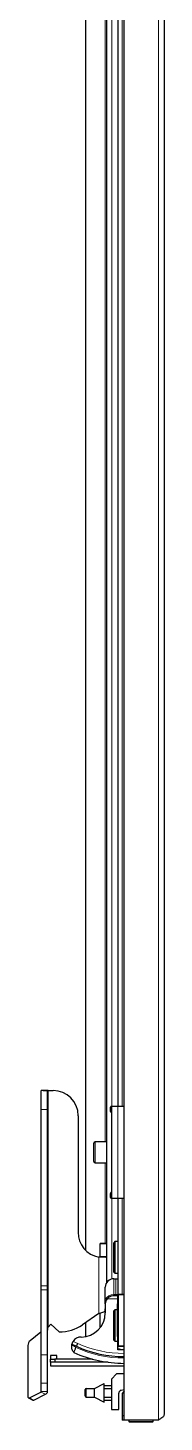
# Model space of a CAD drawing. Header units: millimetres. Extents: x -1685 to 3654, y -1920 to 1219.
# Drawn here: x 838 to 902, y -1093 to -428 of the extents above; entities that cross this region are included whole.
import ezdxf

# ---------------------------------------------------------------- set-up
doc = ezdxf.new("R2010")
doc.units = ezdxf.units.MM

msp = doc.modelspace()

# ---------------------------------------------------------------- linework, layer by layer
at = {"color": 7, "linetype": 'Continuous', "lineweight": 25}
for p, q in [((883.4, -1091.67), (883.4, 863.33)), ((902.4, 860.73), (902.4, -1089.07)), ((874.9, 825.53), (874.9, -1026.43)), ((864.9, 782.44), (864.9, -1010.78)), ((880.4, -411.17), (880.4, -942.17)), ((846.92, -934.7), (843.92, -934.7)), ((843.92, -943.67), (843.92, -934.7)), ((844.88, -934.67), (847, -934.67)), ((846.92, -943.67), (846.92, -934.7)), ((847.22, -934.67), (847, -934.67)), ((847.22, -934.67), (849.51, -934.67)), ((876.85, -944.67), (876.85, -942.67)), ((877.35, -942.17), (877.35, -986.17)), ((877.35, -942.17), (880.35, -942.17)), ((880.35, -942.17), (883.4, -942.17)), ((843.92, -1027.72), (843.92, -943.67)), ((846.92, -1027.72), (846.92, -943.67)), ((861.51, -946.67), (861.51, -1002.17)), ((868.9, -965.21), (868.9, -959.77)), ((874.9, -959.17), (869.5, -959.17)), ((868.9, -968.57), (868.9, -965.21)), ((869.5, -969.17), (874.9, -969.17)), ((876.85, -985.67), (876.85, -983.67)), ((880.35, -986.17), (877.35, -986.17)), ((883.4, -986.17), (880.35, -986.17)), ((880.4, -986.17), (880.4, -1031.67)), ((874.9, -1007.63), (871.9, -1007.63)), ((871.9, -1007.77), (871.9, -1007.63)), ((871.9, -1013.92), (871.9, -1007.77)), ((878.9, -1006.67), (878.4, -1007.17)), ((878.4, -1014.17), (878.4, -1007.17)), ((880.4, -1006.67), (878.9, -1006.67)), ((878.9, -1006.67), (878.9, -1014.17)), ((874.9, -1013.92), (871.9, -1013.92)), ((878.4, -1021.17), (878.4, -1014.17)), ((878.9, -1014.17), (878.9, -1021.67)), ((878.4, -1021.17), (878.9, -1021.67)), ((878.9, -1021.67), (880.4, -1021.67)), ((843.92, -1029.72), (843.92, -1027.72)), ((846.92, -1029.72), (846.92, -1027.72)), ((874.4, -1034.31), (874.4, -1028.37)), ((874.4, -1034.31), (874.4, -1028.37)), ((878.4, -1024.37), (878.43, -1024.37)), ((878.4, -1024.37), (878.4, -1024.37)), ((878.43, -1024.37), (879.39, -1024.37)), ((879.39, -1024.37), (880.4, -1024.37)), ((843.92, -1060.61), (843.92, -1029.72)), ((846.92, -1060.61), (846.92, -1029.72)), ((874.4, -1036.37), (874.4, -1034.31)), ((878.4, -1032.37), (880.4, -1032.37)), ((880.4, -1031.67), (880.7, -1031.67)), ((880.4, -1056.37), (880.4, -1031.97)), ((880.7, -1031.67), (881.35, -1031.67)), ((881.35, -1031.67), (882.4, -1031.67)), ((882.4, -1031.67), (883.4, -1031.67)), ((871.3, -1040.87), (863.55, -1046.31)), ((871.9, -1047.78), (871.9, -1040.69)), ((874.29, -1038.52), (874.3, -1038.52)), ((874.3, -1036.7), (874.4, -1036.7)), ((874.3, -1036.83), (874.3, -1038.39)), ((874.3, -1036.83), (874.4, -1036.83)), ((874.3, -1038.39), (874.4, -1038.39)), ((874.3, -1038.52), (874.4, -1038.52)), ((874.3, -1038.59), (874.4, -1038.59)), ((874.3, -1038.72), (874.4, -1038.72)), ((874.3, -1039.72), (874.3, -1038.72)), ((874.3, -1040.22), (874.3, -1039.72)), ((874.3, -1039.72), (874.4, -1039.72)), ((874.3, -1040.22), (874.4, -1040.22)), ((874.4, -1036.37), (874.4, -1040.62)), ((878.9, -1039.17), (878.4, -1039.67)), ((878.4, -1046.67), (878.4, -1039.67)), ((880.2, -1039.17), (878.9, -1039.17)), ((878.9, -1039.17), (878.9, -1046.67)), ((880.18, -1042.71), (880.4, -1042.71)), ((880.2, -1039.28), (880.2, -1036.32)), ((880.2, -1036.32), (880.4, -1036.32)), ((880.2, -1039.28), (880.4, -1039.28)), ((880.2, -1041.27), (880.2, -1039.28)), ((880.2, -1041.27), (880.4, -1041.27)), ((880.2, -1042.62), (880.2, -1041.27)), ((880.2, -1042.62), (880.4, -1042.62)), ((880.2, -1044.28), (880.2, -1042.88)), ((848.51, -1046.03), (847.22, -1047.43)), ((852.45, -1049.67), (848.51, -1046.03)), ((864.9, -1045.36), (864.9, -1051.85)), ((878.4, -1053.67), (878.4, -1046.67)), ((878.9, -1046.67), (878.9, -1054.17)), ((880.2, -1045.87), (880.18, -1045.87)), ((880.2, -1044.28), (880.4, -1044.28)), ((880.2, -1045.33), (880.2, -1044.28)), ((880.2, -1045.33), (880.4, -1045.33)), ((880.2, -1047.2), (880.2, -1045.33)), ((880.2, -1047.2), (880.4, -1047.2)), ((880.2, -1048), (880.2, -1047.2)), ((880.2, -1048), (880.4, -1048)), ((837.53, -1056.1), (837.53, -1080.59)), ((843.74, -1049.83), (838.62, -1053.87)), ((860.67, -1056.55), (858.5, -1055.66)), ((878.4, -1053.67), (878.9, -1054.17)), ((878.9, -1054.17), (880.4, -1054.17)), ((880.2, -1051.81), (880.4, -1051.81)), ((843.92, -1074.13), (843.92, -1060.61)), ((846.92, -1074.13), (846.92, -1060.61)), ((848.3, -1060.87), (848.3, -1062.67)), ((851.3, -1060.87), (848.3, -1060.87)), ((848.3, -1064.17), (848.3, -1062.67)), ((848.3, -1062.67), (850.3, -1062.67)), ((850.3, -1062.67), (850.3, -1064.17)), ((868.27, -1062.67), (850.3, -1062.67)), ((851.3, -1062.67), (851.3, -1060.87)), ((880.4, -1058.17), (880.4, -1056.37)), ((881.15, -1057.87), (880.4, -1057.87)), ((883.4, -1058.17), (880.4, -1058.17)), ((883.4, -1056.67), (880.7, -1056.67)), ((882.2, -1058.17), (881.15, -1057.87)), ((848.3, -1064.17), (848.3, -1065.87)), ((850.3, -1064.17), (848.3, -1064.17)), ((848.3, -1065.87), (883.4, -1065.87)), ((875.79, -1064.17), (850.3, -1064.17)), ((843.92, -1078.14), (843.92, -1074.13)), ((846.92, -1078.14), (846.92, -1074.13)), ((869.3, -1076.7), (873.8, -1074.21)), ((873.8, -1076.77), (873.8, -1074.21)), ((873.8, -1075.21), (877.3, -1075.21)), ((879.8, -1069.67), (877.3, -1072.17)), ((877.3, -1072.17), (877.3, -1086.67)), ((883.4, -1069.67), (879.8, -1069.67)), ((837.79, -1081.13), (839.92, -1082.19)), ((838.24, -1081.1), (843.74, -1078.35)), ((840.36, -1082.16), (845.86, -1079.41)), ((864.8, -1080.21), (864.8, -1077.2)), ((865.3, -1076.7), (869.3, -1076.7)), ((865.3, -1080.71), (869.3, -1080.71)), ((869.3, -1080.71), (869.3, -1076.7)), ((869.3, -1080.71), (873.8, -1083.21)), ((873.8, -1076.71), (877.3, -1076.71)), ((873.8, -1080.64), (873.8, -1076.77)), ((873.8, -1083.21), (873.8, -1080.64)), ((873.8, -1080.71), (877.3, -1080.71)), ((873.8, -1082.21), (877.3, -1082.21)), ((880.8, -1086.67), (880.8, -1078.94)), ((881.89, -1077.5), (883.4, -1077.07)), ((883.4, -1077.7), (882.4, -1079.03)), ((882.4, -1079.03), (882.4, -1089.67)), ((877.3, -1086.67), (880.8, -1086.67)), ((882.4, -1089.67), (882.4, -1091.67)), ((883.4, -1089.67), (882.4, -1089.67)), ((883.4, -1091.67), (882.4, -1091.67)), ((899.8, -1091.67), (883.4, -1091.67)), ((885.65, -1091.67), (885.65, -1092.42)), ((896.9, -1092.67), (885.9, -1092.67)), ((897.15, -1092.42), (897.15, -1091.67))]:
    msp.add_line(p, q, dxfattribs=at)
at = {"color": 8, "linetype": 'Continuous', "lineweight": 18}
for p, q in [((899.8, -1091.67), (899.8, 863.33)), ((874.3, -394.17), (874.3, -959.17)), ((877.5, -411.17), (877.5, -942.17)), ((882.4, -411.17), (882.4, -942.17)), ((847.22, -934.67), (847.22, -1047.43)), ((880.35, -942.17), (880.35, -986.17)), ((846.92, -943.67), (843.92, -943.67)), ((869.5, -959.17), (869.5, -965.35)), ((869.5, -965.35), (869.5, -969.17)), ((874.3, -969.17), (874.3, -1007.63)), ((877.5, -986.17), (877.5, -1024.47)), ((882.4, -986.17), (882.4, -1031.67)), ((874.9, -1007.77), (871.9, -1007.77)), ((871.3, -1014.03), (871.3, -1040.87)), ((846.92, -1027.72), (843.92, -1027.72)), ((874.4, -1028.37), (874.4, -1028.37)), ((878.43, -1031.87), (878.43, -1024.37)), ((879.39, -1024.37), (879.39, -1031.87)), ((846.92, -1029.72), (843.92, -1029.72)), ((880.4, -1033.87), (875.28, -1033.87)), ((878.4, -1032.37), (878.4, -1031.87)), ((878.4, -1031.87), (878.43, -1031.87)), ((878.43, -1032.37), (878.43, -1031.87)), ((878.43, -1031.87), (879.39, -1031.87)), ((879.39, -1031.87), (880.42, -1031.87)), ((880.4, -1031.97), (880.7, -1031.97)), ((880.7, -1031.67), (880.7, -1031.97)), ((880.7, -1031.97), (880.7, -1056.37)), ((883.4, -1031.97), (880.7, -1031.97)), ((843.74, -1049.83), (843.74, -1078.35)), ((859.07, -1054.26), (861.26, -1055.17)), ((880.2, -1050.57), (880.4, -1050.57)), ((846.92, -1060.61), (843.92, -1060.61)), ((880.4, -1056.37), (880.7, -1056.37)), ((880.7, -1056.37), (883.4, -1056.37)), ((880.7, -1056.37), (880.7, -1056.67)), ((846.92, -1074.13), (843.92, -1074.13)), ((840.36, -1082.16), (838.24, -1081.1)), ((843.74, -1078.35), (845.86, -1079.41)), ((843.92, -1078.14), (846.92, -1078.14)), ((865.3, -1076.7), (865.3, -1080.71)), ((885.65, -1092.42), (897.15, -1092.42))]:
    msp.add_line(p, q, dxfattribs=at)
at = {"color": 7, "linetype": 'Continuous', "lineweight": 25, "flags": 128}
msp.add_lwpolyline([(837.53, -1080.59), (837.55, -1080.75), (837.59, -1080.89), (837.65, -1081.01), (837.74, -1081.1), (837.85, -1081.15), (837.97, -1081.17), (838.1, -1081.15), (838.24, -1081.1)], dxfattribs=at)
at = {"color": 7, "linetype": 'Continuous', "lineweight": 25}
for centre, radius, start, end in [((849.51, -946.67), 12, 0, 90), ((877.35, -942.67), 0.5, 90, 180), ((877.35, -944.67), 0.5, 180, 270), ((869.5, -959.77), 0.6, 90, 180), ((869.5, -968.57), 0.6, 180, 270), ((877.35, -983.67), 0.5, 90, 180), ((877.35, -985.67), 0.5, 180, 270), ((873.08, -1002.59), 11.58, 177.93112, 261.14125), ((878.4, -1028.37), 4, 90, 180), ((878.4, -1028.37), 4, 90, 180), ((878.4, -1036.37), 4, 141.31781, 180), ((880.7, -1031.97), 0.3, 90, 180), ((862.9, -1040.62), 11.5, 270, 0), ((852.45, -1029.67), 20, 270, 303.69007), ((840.54, -1056.19), 3.01, 129.67109, 178.31266), ((862.9, -1056.62), 4.5, 90, 148.43185), ((883.4, -1006.47), 58.2, 245.70354, 270), ((883.4, -1006.47), 55, 245.58594, 270), ((880.7, -1056.37), 0.3, 180, 270), ((840.11, -1081.74), 0.489, 246.38197, 300.88579), ((843.65, -1078.1), 0.266, 289.1377, 351.58375), ((845.34, -1077.91), 1.59, 289.1377, 351.58375), ((865.3, -1077.2), 0.5, 90, 180), ((865.3, -1080.21), 0.5, 180, 270), ((882.3, -1078.94), 1.5, 106, 180), ((885.9, -1092.42), 0.25, 180, 270), ((896.9, -1092.42), 0.25, 270, 0)]:
    msp.add_arc(centre, radius, start, end, dxfattribs=at)
at = {"color": 8, "linetype": 'Continuous', "lineweight": 18}
for centre, radius, start, end in [((878.4, -1036.37), 4.5, 90, 152.71955), ((878.9, -1031.88), 0.491, 271.15589, 1.11103), ((883.4, -1006.47), 53.5, 245.55903, 270), ((883.4, -1006.47), 55.65, 245.60841, 270)]:
    msp.add_arc(centre, radius, start, end, dxfattribs=at)
at = {"color": 7, "linetype": 'Continuous', "lineweight": 25}
for points in [[(844.88, -934.67), (844.74, -934.67), (844.45, -934.67), (844.15, -934.68), (843.95, -934.69), (843.93, -934.69), (843.92, -934.7)], [(847, -934.67), (846.99, -934.67), (846.96, -934.67), (846.94, -934.68), (846.92, -934.69), (846.92, -934.69), (846.92, -934.7)], [(874.6, -1014.17), (874.44, -1014.16), (874.11, -1014.13), (873.3, -1014.1), (872.35, -1014.06), (871.65, -1014.04), (871.3, -1014.03)], [(874.9, -1013.92), (874.89, -1013.96), (874.86, -1014.04), (874.69, -1014.13), (874.6, -1014.17)], [(843.74, -1049.83), (843.77, -1049.8), (843.82, -1049.76), (843.87, -1049.68), (843.91, -1049.6), (843.91, -1049.54), (843.92, -1049.52)], [(846.92, -1048.96), (846.94, -1048.7), (846.97, -1048.19), (847.14, -1047.68), (847.22, -1047.43)]]:
    msp.add_open_spline(points, degree=3, dxfattribs=at)
for points, knots in [([(874.4, -1036.3), (874.4, -1036.3), (874.4, -1036.3), (874.4, -1036.29), (874.4, -1036.27), (874.4, -1036.19), (874.4, -1035.86), (874.4, -1035.23), (874.4, -1034.63), (874.4, -1034.31)], [0, 0, 0, 0, 0.00167, 0.003889, 0.009531, 0.034361, 0.132751, 0.526214, 1, 1, 1, 1]), ([(875.28, -1033.87), (875.45, -1033.68), (875.87, -1033.21), (876.82, -1032.63), (877.71, -1032.39), (878.28, -1032.37), (878.4, -1032.37), (878.4, -1032.37)], [0, 0, 0, 0, 0.19414, 0.485275, 0.898779, 0.996769, 1, 1, 1, 1]), ([(871.3, -1040.87), (871.65, -1040.77), (872.35, -1040.57), (873.29, -1040.27), (873.97, -1040.02), (874.22, -1039.88), (874.3, -1039.83)], [0, 0, 0, 0, 0.29008, 0.580161, 0.870241, 1, 1, 1, 1]), ([(874.3, -1036.7), (874.3, -1036.7), (874.3, -1036.7), (874.3, -1036.73), (874.3, -1036.78), (874.3, -1036.82), (874.3, -1036.83)], [0, 0, 0, 0, 0.280836, 0.55925, 0.779182, 1, 1, 1, 1]), ([(874.3, -1038.39), (874.3, -1038.41), (874.3, -1038.44), (874.3, -1038.49), (874.3, -1038.52), (874.3, -1038.52), (874.3, -1038.52)], [0, 0, 0, 0, 0.280953, 0.559391, 0.779073, 1, 1, 1, 1]), ([(874.3, -1038.45), (874.3, -1038.48), (874.3, -1038.52), (874.3, -1038.59), (874.3, -1038.59), (874.3, -1038.59)], [0, 0, 0, 0, 0.280801, 0.559621, 1, 1, 1, 1]), ([(880.2, -1050.57), (880.2, -1050.2), (880.2, -1049.5), (880.2, -1048.65), (880.2, -1048.2), (880.2, -1048.17)], [0, 0, 0, 0, 0.5224374, 0.9756494, 1, 1, 1, 1]), ([(859.45, -1059.5), (859.42, -1059.48), (859.34, -1059.38), (858.88, -1058.74), (858.36, -1057.55), (858.43, -1056.38), (858.46, -1055.89)], [0, 0, 0, 0, 0.101651, 0.345128, 0.729048, 1, 1, 1, 1]), ([(858.5, -1055.66), (858.49, -1055.71), (858.48, -1055.78), (858.46, -1055.87), (858.46, -1055.89)], [0, 0, 0, 0, 0.789403, 1, 1, 1, 1]), ([(860.42, -1057.15), (860.42, -1057.15), (860.42, -1057.14), (860.42, -1057.13), (860.4, -1057.1), (860.28, -1057), (859.79, -1056.68), (859.15, -1056.31), (858.61, -1055.98), (858.46, -1055.89)], [0, 0, 0, 0, 0.003748, 0.008698, 0.018275, 0.054741, 0.199177, 0.774578, 1, 1, 1, 1]), ([(858.5, -1055.66), (858.51, -1055.64), (858.52, -1055.61), (858.58, -1055.36), (858.7, -1055), (858.87, -1054.61), (859.01, -1054.36), (859.07, -1054.26)], [0, 0, 0, 0, 0.2129, 0.425707, 0.640613, 0.853382, 1, 1, 1, 1]), ([(860.67, -1056.55), (860.67, -1056.54), (860.69, -1056.51), (860.79, -1056.27), (860.94, -1055.92), (861.1, -1055.54), (861.21, -1055.29), (861.26, -1055.19), (861.26, -1055.17)], [0, 0, 0, 0, 0.214635, 0.429269, 0.643917, 0.858595, 0.982146, 1, 1, 1, 1]), ([(880.2, -1051.81), (880.2, -1051.63), (880.2, -1051.29), (880.2, -1050.8), (880.2, -1050.57)], [0, 0, 0, 0, 0.5368, 1, 1, 1, 1]), ([(859.44, -1059.5), (859.46, -1059.46), (859.5, -1059.37), (859.74, -1058.8), (860.06, -1058.01), (860.32, -1057.38), (860.42, -1057.15)], [0, 0, 0, 0, 0.237351, 0.529954, 0.830331, 1, 1, 1, 1]), ([(902.4, -1089.07), (902.37, -1089.25), (902.31, -1089.65), (901.78, -1090.28), (900.91, -1090.96), (900.18, -1091.43), (899.8, -1091.67)], [0, 0, 0, 0, 0.211353, 0.466168, 0.72109, 1, 1, 1, 1])]:
    msp.add_open_spline(points, degree=3, knots=knots, dxfattribs=at)

doc.saveas('drawing.dxf')
